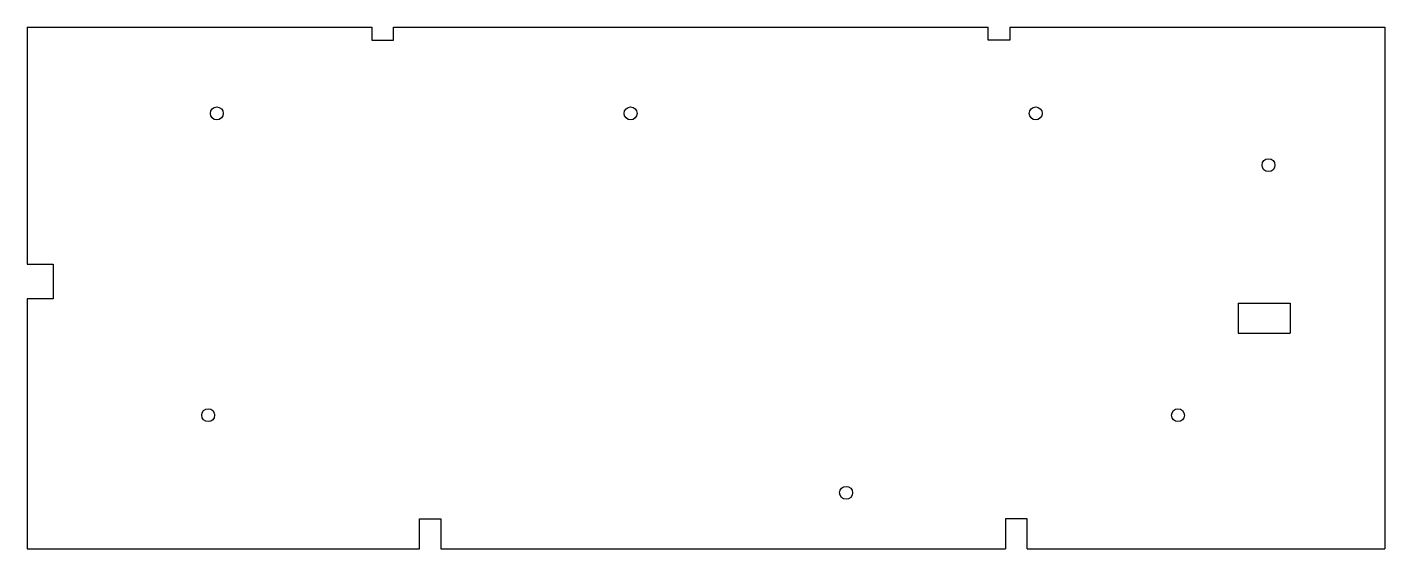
# Model space of a CAD drawing. Extents: x -145 to 170, y -63 to 58.
import ezdxf

# ---------------------------------------------------------------- set-up
doc = ezdxf.new("R2010")
doc.units = 0
doc.layers.add('MODELSKETCH_VISIBLE', color=7, linetype='CONTINUOUS')

msp = doc.modelspace()

# ---------------------------------------------------------------- linework, layer by layer
at = {"layer": 'MODELSKETCH_VISIBLE'}
for p, q in [((-144.58, 58.48), (-64.58, 58.48)), ((-144.58, 58.48), (-144.58, 3.48)), ((-64.58, 58.48), (-64.58, 55.48)), ((-59.58, 55.48), (-59.58, 58.48)), ((-59.58, 58.48), (78.42, 58.48)), ((78.42, 55.48), (78.42, 58.48)), ((83.42, 58.48), (83.42, 55.48)), ((83.42, 58.48), (170.42, 58.48)), ((170.42, 58.48), (170.42, -62.52)), ((-64.58, 55.48), (-59.58, 55.48)), ((83.42, 55.48), (78.42, 55.48)), ((-144.58, 3.48), (-138.58, 3.48)), ((-138.58, 3.48), (-138.58, -4.52)), ((-138.58, -4.52), (-144.58, -4.52)), ((-144.58, -4.52), (-144.58, -62.52)), ((136.42, -5.52), (136.42, -12.52)), ((136.42, -5.52), (148.42, -5.52)), ((148.42, -5.52), (148.42, -12.52)), ((136.42, -12.52), (148.42, -12.52)), ((-53.58, -55.52), (-48.58, -55.52)), ((-53.58, -62.52), (-53.58, -55.52)), ((-48.58, -55.52), (-48.58, -62.52)), ((82.42, -55.52), (82.42, -62.52)), ((87.42, -55.52), (82.42, -55.52)), ((87.42, -62.52), (87.42, -55.52)), ((-144.58, -62.52), (-53.58, -62.52)), ((-48.58, -62.52), (82.42, -62.52)), ((87.42, -62.52), (170.42, -62.52))]:
    msp.add_line(p, q, dxfattribs=at)
for centre in [(-100.58, 38.48), (-4.58, 38.48), (89.42, 38.48), (143.42, 26.48), (-102.58, -31.52), (122.42, -31.52), (45.42, -49.52)]:
    msp.add_circle(centre, 1.5, dxfattribs=at)

doc.saveas('drawing.dxf')
